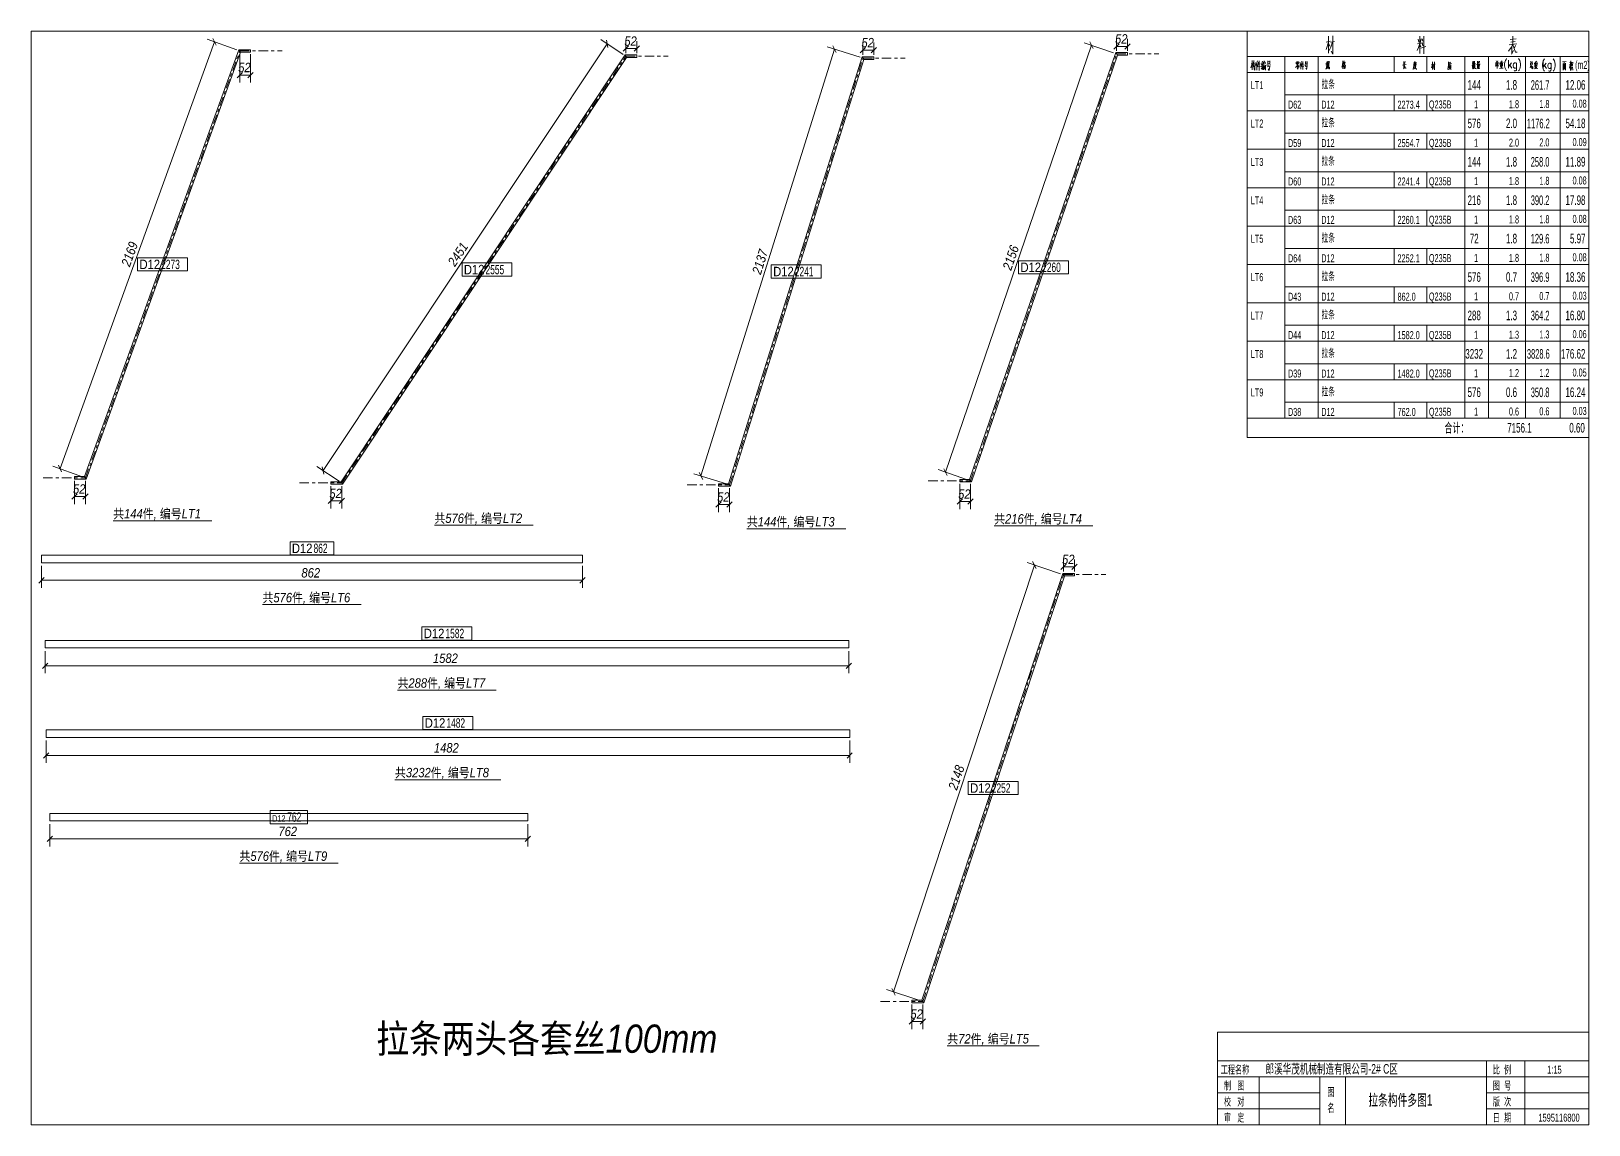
# Model space of a CAD drawing. Header units: millimetres. Extents: x 244 to 1338, y 137 to 547.
# Drawn here: x 243.6 to 740, y 198.5 to 547 of the extents above; entities that cross this region are included whole.
import ezdxf

# ---------------------------------------------------------------- set-up
doc = ezdxf.new("R2010")
doc.units = ezdxf.units.MM
doc.linetypes.add('XKITLINE00', pattern=[0])
doc.linetypes.add('XKITLINE03', pattern=[6, 3, -1, 1, -1])
for name, color, linetype, lineweight in [('DrawingSheet', 5, 'Continuous', 0), ('OtherObjectType', 1, 'Continuous', 0), ('Part', 2, 'Continuous', 0), ('PartMark', 3, 'Continuous', 0), ('Z-DIMENSIONS', 1, 'Continuous', 0)]:
    doc.layers.add(name, color=color, linetype=linetype, lineweight=lineweight)
doc.styles.add('Arial Italic', font='ariali.ttf')
doc.styles.add('Arial Narrow', font='arial.ttf')
doc.styles.add('romsim', font='arial.ttf')
doc.styles.add('宋体', font='arial.ttf')

msp = doc.modelspace()

# ---------------------------------------------------------------- linework, layer by layer
at = {"layer": 'DrawingSheet', "color": 5, "linetype": 'XKITLINE00', "lineweight": 0}
for p, q in [((739.98, 546.98), (243.58, 546.98)), ((243.58, 546.98), (243.58, 198.48)), ((739.98, 198.48), (739.98, 546.98)), ((243.58, 198.48), (739.98, 198.48))]:
    msp.add_line(p, q, dxfattribs=at)
at = {"layer": 'OtherObjectType', "color": 6, "linetype": 'XKITLINE00', "lineweight": 0}
for p, q in [((631.05, 546.98), (631.05, 533.83)), ((631.05, 538.93), (739.98, 538.93)), ((643.08, 538.93), (643.08, 533.83)), ((653.69, 538.93), (653.69, 533.83)), ((677.97, 538.93), (677.97, 533.83)), ((688.37, 538.93), (688.37, 533.83)), ((700.51, 538.93), (700.51, 533.83)), ((707.96, 538.93), (707.96, 533.83)), ((719.79, 538.93), (719.79, 533.83)), ((730.8, 538.93), (730.8, 533.83)), ((631.05, 533.83), (631.05, 526.69)), ((739.98, 533.83), (631.05, 533.83)), ((643.08, 533.83), (643.08, 526.69)), ((653.69, 533.83), (653.69, 526.69)), ((700.51, 533.83), (700.51, 526.69)), ((707.96, 533.83), (707.96, 526.69)), ((719.79, 533.83), (719.79, 526.69)), ((730.8, 533.83), (730.8, 526.69)), ((631.05, 526.69), (631.05, 521.59)), ((643.08, 526.69), (643.08, 521.59)), ((643.08, 526.69), (739.98, 526.69)), ((653.69, 526.69), (653.69, 521.59)), ((677.97, 526.69), (677.97, 521.59)), ((688.37, 526.69), (688.37, 521.59)), ((700.51, 526.69), (700.51, 521.59)), ((707.96, 526.69), (707.96, 521.59)), ((719.79, 526.69), (719.79, 521.59)), ((730.8, 526.69), (730.8, 521.59)), ((631.05, 521.59), (631.05, 514.45)), ((739.98, 521.59), (631.05, 521.59)), ((643.08, 521.59), (739.98, 521.59)), ((643.08, 521.59), (643.08, 514.45)), ((653.69, 521.59), (653.69, 514.45)), ((700.51, 521.59), (700.51, 514.45)), ((707.96, 521.59), (707.96, 514.45)), ((719.79, 521.59), (719.79, 514.45)), ((730.8, 521.59), (730.8, 514.45)), ((631.05, 514.45), (631.05, 509.35)), ((643.08, 514.45), (643.08, 509.35)), ((643.08, 514.45), (739.98, 514.45)), ((653.69, 514.45), (653.69, 509.35)), ((677.97, 514.45), (677.97, 509.35)), ((688.37, 514.45), (688.37, 509.35)), ((700.51, 514.45), (700.51, 509.35)), ((707.96, 514.45), (707.96, 509.35)), ((719.79, 514.45), (719.79, 509.35)), ((730.8, 514.45), (730.8, 509.35)), ((631.05, 509.35), (631.05, 502.21)), ((739.98, 509.35), (631.05, 509.35)), ((643.08, 509.35), (739.98, 509.35)), ((643.08, 509.35), (643.08, 502.21)), ((653.69, 509.35), (653.69, 502.21)), ((700.51, 509.35), (700.51, 502.21)), ((707.96, 509.35), (707.96, 502.21)), ((719.79, 509.35), (719.79, 502.21)), ((730.8, 509.35), (730.8, 502.21)), ((631.05, 502.21), (631.05, 497.11)), ((643.08, 502.21), (643.08, 497.11)), ((643.08, 502.21), (739.98, 502.21)), ((653.69, 502.21), (653.69, 497.11)), ((677.97, 502.21), (677.97, 497.11)), ((688.37, 502.21), (688.37, 497.11)), ((700.51, 502.21), (700.51, 497.11)), ((707.96, 502.21), (707.96, 497.11)), ((719.79, 502.21), (719.79, 497.11)), ((730.8, 502.21), (730.8, 497.11)), ((631.05, 497.11), (631.05, 489.97)), ((739.98, 497.11), (631.05, 497.11)), ((643.08, 497.11), (739.98, 497.11)), ((643.08, 497.11), (643.08, 489.97)), ((653.69, 497.11), (653.69, 489.97)), ((700.51, 497.11), (700.51, 489.97)), ((707.96, 497.11), (707.96, 489.97)), ((719.79, 497.11), (719.79, 489.97)), ((730.8, 497.11), (730.8, 489.97)), ((631.05, 489.97), (631.05, 484.87)), ((643.08, 489.97), (643.08, 484.87)), ((643.08, 489.97), (739.98, 489.97)), ((653.69, 489.97), (653.69, 484.87)), ((677.97, 489.97), (677.97, 484.87)), ((688.37, 489.97), (688.37, 484.87)), ((700.51, 489.97), (700.51, 484.87)), ((707.96, 489.97), (707.96, 484.87)), ((719.79, 489.97), (719.79, 484.87)), ((730.8, 489.97), (730.8, 484.87)), ((631.05, 484.87), (631.05, 477.73)), ((739.98, 484.87), (631.05, 484.87)), ((643.08, 484.87), (739.98, 484.87)), ((643.08, 484.87), (643.08, 477.73)), ((653.69, 484.87), (653.69, 477.73)), ((700.51, 484.87), (700.51, 477.73)), ((707.96, 484.87), (707.96, 477.73)), ((719.79, 484.87), (719.79, 477.73)), ((730.8, 484.87), (730.8, 477.73)), ((631.05, 477.73), (631.05, 472.63)), ((643.08, 477.73), (643.08, 472.63)), ((643.08, 477.73), (739.98, 477.73)), ((653.69, 477.73), (653.69, 472.63)), ((677.97, 477.73), (677.97, 472.63)), ((688.37, 477.73), (688.37, 472.63)), ((700.51, 477.73), (700.51, 472.63)), ((707.96, 477.73), (707.96, 472.63)), ((719.79, 477.73), (719.79, 472.63)), ((730.8, 477.73), (730.8, 472.63)), ((631.05, 472.63), (631.05, 465.49)), ((739.98, 472.63), (631.05, 472.63)), ((643.08, 472.63), (739.98, 472.63)), ((643.08, 472.63), (643.08, 465.49)), ((653.69, 472.63), (653.69, 465.49)), ((700.51, 472.63), (700.51, 465.49)), ((707.96, 472.63), (707.96, 465.49)), ((719.79, 472.63), (719.79, 465.49)), ((730.8, 472.63), (730.8, 465.49)), ((631.05, 465.49), (631.05, 460.39)), ((643.08, 465.49), (643.08, 460.39)), ((643.08, 465.49), (739.98, 465.49)), ((653.69, 465.49), (653.69, 460.39)), ((677.97, 465.49), (677.97, 460.39)), ((688.37, 465.49), (688.37, 460.39)), ((700.51, 465.49), (700.51, 460.39)), ((707.96, 465.49), (707.96, 460.39)), ((719.79, 465.49), (719.79, 460.39)), ((730.8, 465.49), (730.8, 460.39)), ((631.05, 460.39), (631.05, 453.25)), ((739.98, 460.39), (631.05, 460.39)), ((643.08, 460.39), (739.98, 460.39)), ((643.08, 460.39), (643.08, 453.25)), ((653.69, 460.39), (653.69, 453.25)), ((700.51, 460.39), (700.51, 453.25)), ((707.96, 460.39), (707.96, 453.25)), ((719.79, 460.39), (719.79, 453.25)), ((730.8, 460.39), (730.8, 453.25)), ((631.05, 453.25), (631.05, 448.15)), ((643.08, 453.25), (643.08, 448.15)), ((643.08, 453.25), (739.98, 453.25)), ((653.69, 453.25), (653.69, 448.15)), ((677.97, 453.25), (677.97, 448.15)), ((688.37, 453.25), (688.37, 448.15)), ((700.51, 453.25), (700.51, 448.15)), ((707.96, 453.25), (707.96, 448.15)), ((719.79, 453.25), (719.79, 448.15)), ((730.8, 453.25), (730.8, 448.15)), ((631.05, 448.15), (631.05, 441.01)), ((739.98, 448.15), (631.05, 448.15)), ((643.08, 448.15), (739.98, 448.15)), ((643.08, 448.15), (643.08, 441.01)), ((653.69, 448.15), (653.69, 441.01)), ((700.51, 448.15), (700.51, 441.01)), ((707.96, 448.15), (707.96, 441.01)), ((719.79, 448.15), (719.79, 441.01)), ((730.8, 448.15), (730.8, 441.01)), ((631.05, 441.01), (631.05, 435.91)), ((643.08, 441.01), (643.08, 435.91)), ((643.08, 441.01), (739.98, 441.01)), ((653.69, 441.01), (653.69, 435.91)), ((677.97, 441.01), (677.97, 435.91)), ((688.37, 441.01), (688.37, 435.91)), ((700.51, 441.01), (700.51, 435.91)), ((707.96, 441.01), (707.96, 435.91)), ((719.79, 441.01), (719.79, 435.91)), ((730.8, 441.01), (730.8, 435.91)), ((631.05, 435.91), (631.05, 428.77)), ((739.98, 435.91), (631.05, 435.91)), ((643.08, 435.91), (739.98, 435.91)), ((643.08, 435.91), (643.08, 428.77)), ((653.69, 435.91), (653.69, 428.77)), ((700.51, 435.91), (700.51, 428.77)), ((707.96, 435.91), (707.96, 428.77)), ((719.79, 435.91), (719.79, 428.77)), ((730.8, 435.91), (730.8, 428.77)), ((631.05, 428.77), (631.05, 423.67)), ((643.08, 428.77), (643.08, 423.67)), ((643.08, 428.77), (739.98, 428.77)), ((653.69, 428.77), (653.69, 423.67)), ((677.97, 428.77), (677.97, 423.67)), ((688.37, 428.77), (688.37, 423.67)), ((700.51, 428.77), (700.51, 423.67)), ((707.96, 428.77), (707.96, 423.67)), ((719.79, 428.77), (719.79, 423.67)), ((730.8, 428.77), (730.8, 423.67)), ((631.05, 423.67), (631.05, 417.55)), ((631.05, 423.67), (739.98, 423.67)), ((643.08, 423.67), (739.98, 423.67)), ((631.05, 417.55), (739.98, 417.55)), ((269.72, 390.96), (301.21, 390.96)), ((372.09, 389.53), (403.58, 389.53)), ((471.66, 388.4), (503.15, 388.4)), ((550.47, 389.33), (581.96, 389.33)), ((317.3, 364.24), (348.79, 364.24)), ((360.33, 337.02), (391.82, 337.02)), ((359.52, 308.47), (393.23, 308.47)), ((309.96, 281.85), (341.45, 281.85)), ((535.53, 223.65), (564.8, 223.65))]:
    msp.add_line(p, q, dxfattribs=at)
at = {"layer": 'OtherObjectType', "color": 2, "linetype": 'XKITLINE00', "lineweight": 0}
for p, q in [((656.24, 541.1), (656.98, 543.49)), ((657.5, 543.76), (656.32, 543.49)), ((656.98, 539.96), (656.98, 545.34)), ((657.43, 542.23), (656.98, 543.12)), ((657.75, 541.86), (657.28, 540.77)), ((657.65, 543.44), (658.88, 543.69)), ((658.31, 543.56), (657.75, 541.86)), ((658.41, 545.51), (658.41, 539.64)), ((685.7, 541.79), (685.26, 540.77)), ((685.36, 542.92), (686.64, 543.17)), ((685.6, 544.45), (685.8, 543.49)), ((686.12, 543.05), (685.7, 541.79)), ((686.12, 545.34), (686.12, 539.89)), ((686.12, 542.8), (686.49, 541.98)), ((686.54, 544.58), (686.27, 543.12)), ((686.44, 541.54), (688.02, 542.11)), ((686.84, 544.5), (687.06, 543.76)), ((686.84, 543.32), (687.11, 542.35)), ((687.45, 539.76), (687.45, 545.39)), ((715.21, 541.79), (714.4, 540.58)), ((717.06, 542.92), (714.55, 542.6)), ((714.87, 544.33), (716.77, 544.58)), ((715.11, 543.49), (716.5, 543.69)), ((715.73, 542.72), (715.21, 541.79)), ((715.41, 541.98), (715.41, 539.84)), ((715.73, 542.6), (716.59, 540.26)), ((715.78, 545.39), (715.78, 542.8)), ((716.62, 542.43), (716.15, 541.47)), ((658.41, 539.64), (657.9, 540.65)), ((715.31, 539.69), (715.98, 540.77)), ((716.59, 540.26), (717.16, 540.26)), ((621.66, 228.06), (739.98, 228.06)), ((621.66, 228.06), (621.66, 198.48)), ((739.98, 228.06), (739.98, 198.48)), ((621.66, 198.48), (739.98, 198.48))]:
    msp.add_line(p, q, dxfattribs=at)
at = {"layer": 'OtherObjectType', "color": 4, "linetype": 'XKITLINE00', "lineweight": 0}
for p, q in [((632.27, 535.33), (632.68, 536.61)), ((632.96, 536.74), (632.32, 536.61)), ((632.68, 537.61), (632.68, 534.65)), ((632.68, 536.33), (632.88, 536.07)), ((632.91, 536), (633.08, 536.68)), ((633.03, 535.52), (633.26, 536.4)), ((633.08, 536.68), (633.24, 537.61)), ((633.08, 536.71), (633.67, 536.84)), ((633.67, 536.97), (633.59, 535.46)), ((634.43, 537.55), (633.9, 536)), ((634.23, 536.91), (634.23, 534.57)), ((634.61, 536.43), (634.44, 535.82)), ((634.67, 537.14), (634.61, 536.43)), ((634.62, 536.43), (635.28, 536.53)), ((634.94, 537.58), (634.94, 534.47)), ((635.61, 536.26), (635.94, 536.43)), ((635.94, 537.42), (635.66, 536.3)), ((636.04, 536.68), (635.66, 535.62)), ((636.27, 537.25), (636.22, 535.85)), ((636.88, 536.53), (636.24, 536.43)), ((636.27, 534.68), (636.24, 536.13)), ((636.27, 536.97), (636.85, 537.07)), ((636.52, 537.58), (636.66, 537.19)), ((636.88, 537.14), (636.83, 536.53)), ((636.98, 536.13), (636.93, 534.54)), ((637.31, 536.17), (638.62, 536.3)), ((637.68, 537.55), (637.68, 536.46)), ((637.68, 537.28), (638.29, 537.4)), ((638.34, 536.68), (637.68, 536.61)), ((637.78, 536.2), (637.68, 535.62)), ((638.34, 537.48), (638.29, 536.68)), ((646.75, 537.08), (646.67, 536.55)), ((646.73, 536.92), (647.64, 537.05)), ((646.81, 536.65), (647.05, 536.72)), ((646.81, 536.41), (647.05, 536.45)), ((646.83, 537.19), (647.51, 537.31)), ((647.19, 536.36), (646.91, 535.85)), ((647.16, 537.23), (647.16, 536.44)), ((647.16, 536.26), (647.67, 535.57)), ((647.28, 536.72), (647.51, 536.77)), ((647.28, 536.45), (647.51, 536.52)), ((647.65, 537.13), (647.57, 536.72)), ((648.36, 537.33), (647.93, 536.04)), ((648.2, 536.8), (648.2, 534.86)), ((648.47, 536.69), (648.41, 536.1)), ((648.54, 536.41), (649.09, 536.49)), ((648.79, 537.36), (648.79, 534.78)), ((649.38, 536.17), (650.47, 536.29)), ((649.69, 537.33), (649.69, 536.44)), ((649.69, 537.11), (650.22, 537.16)), ((650.24, 536.6), (649.69, 536.55)), ((649.78, 536.21), (649.69, 535.73)), ((650.24, 537.28), (650.2, 536.6)), ((656.7, 536.3), (656.17, 536.2)), ((656.22, 536.69), (656.67, 536.77)), ((656.47, 536.18), (656.34, 535.42)), ((656.52, 537.26), (656.47, 536.18)), ((656.78, 537.4), (656.78, 535.9)), ((657.19, 537.25), (656.78, 537.2)), ((657, 536.87), (656.88, 535.85)), ((657.16, 535.9), (657.19, 537.37)), ((661.6, 536.56), (661.31, 535.54)), ((661.36, 536.56), (661.78, 536.68)), ((661.6, 537.48), (661.6, 534.98)), ((661.6, 537.4), (661.6, 534.95)), ((661.6, 536.4), (661.75, 536.05)), ((662.01, 536.21), (661.7, 535.7)), ((662.05, 537.48), (661.83, 536.53)), ((661.95, 536.97), (662.34, 537.07)), ((661.98, 536.76), (662.41, 535.89)), ((662.13, 536.49), (662.01, 536.21)), ((662.38, 537.12), (662.13, 536.49)), ((680.62, 536.16), (681.79, 536.33)), ((681, 537.35), (681, 535.09)), ((681.29, 536.87), (681, 536.47)), ((681.16, 536.21), (681.56, 535.17)), ((681.49, 537.28), (681.29, 536.87)), ((684.24, 536.19), (684.11, 535.34)), ((684.27, 537.07), (684.24, 536.19)), ((684.27, 536.84), (685.11, 536.98)), ((684.29, 536.39), (685.11, 536.49)), ((684.5, 536.84), (684.5, 536)), ((684.5, 536.08), (684.85, 536.13)), ((684.57, 537.46), (684.67, 537)), ((684.8, 536.13), (684.82, 536.87)), ((689.8, 535.28), (690.15, 536.35)), ((690.38, 536.47), (689.85, 536.35)), ((690.15, 534.77), (690.15, 537.18)), ((690.33, 535.79), (690.15, 536.19)), ((690.42, 536.32), (690.98, 536.43)), ((690.72, 536.28), (690.47, 535.53)), ((690.77, 537.26), (690.77, 534.64)), ((695.26, 536.16), (695.2, 535.48)), ((695.28, 537.18), (695.26, 536.16)), ((696, 537.14), (695.28, 536.9)), ((695.33, 536.43), (696.17, 536.63)), ((695.46, 536.24), (695.46, 535.32)), ((695.95, 536.16), (695.46, 536.04)), ((695.69, 536.11), (695.71, 536.94)), ((695.99, 536.3), (695.95, 535.28)), ((703.1, 536.69), (702.75, 535.93)), ((702.82, 536.66), (703.43, 536.77)), ((702.9, 537.22), (703, 536.82)), ((703.1, 537.45), (703.1, 536.15)), ((703.1, 536.63), (703.35, 536.26)), ((703.31, 537.3), (703.23, 536.74)), ((703.46, 536.58), (703.35, 536.05)), ((703.4, 536.26), (703.74, 535.06)), ((703.53, 536.92), (703.46, 536.58)), ((703.46, 536.58), (703.87, 536.66)), ((703.58, 537.45), (703.53, 536.92)), ((703.69, 536.63), (703.63, 535.9)), ((704.15, 536.41), (705.32, 536.49)), ((704.48, 536.3), (704.48, 535.54)), ((704.48, 536.15), (705.09, 536.21)), ((704.5, 537.42), (704.5, 536.61)), ((704.5, 537.25), (705.09, 537.3)), ((704.5, 536.97), (705.01, 537.02)), ((705.09, 536.77), (704.5, 536.72)), ((704.78, 536.18), (704.78, 535.06)), ((705.11, 537.37), (705.07, 536.77)), ((705.11, 536.3), (705.07, 535.67)), ((710.39, 537.02), (710.39, 536.03)), ((711.04, 536.97), (710.39, 536.87)), ((710.39, 536.11), (711.07, 536.19)), ((710.46, 537.53), (710.61, 537.05)), ((710.48, 536.54), (710.95, 536.59)), ((710.72, 535.04), (710.72, 536.9)), ((710.95, 537.54), (710.77, 536.97)), ((711.05, 537.02), (711, 536.19)), ((711.5, 536.79), (712.68, 536.97)), ((712.1, 537.26), (711.73, 537.1)), ((711.74, 536.66), (711.79, 535.7)), ((711.78, 536.54), (712.45, 536.62)), ((711.83, 536.19), (712.34, 536.26)), ((712.35, 537.49), (712.1, 537.26)), ((712.1, 537.26), (712.1, 535.16)), ((712.48, 536.77), (712.42, 535.98)), ((713.24, 537.13), (713.14, 536.52)), ((713.14, 536.52), (713.14, 536.05)), ((713.42, 537.61), (713.24, 537.13)), ((713.6, 537.99), (713.42, 537.61)), ((713.78, 538.22), (713.6, 537.99)), ((714.42, 537.74), (714.42, 535.19)), ((715.33, 536.89), (714.42, 535.67)), ((714.79, 536.16), (715.41, 535.19)), ((715.97, 536.52), (715.87, 536.16)), ((715.87, 536.16), (715.87, 535.91)), ((716.15, 536.77), (715.97, 536.52)), ((716.33, 536.89), (716.15, 536.77)), ((716.6, 536.89), (716.33, 536.89)), ((716.78, 536.77), (716.6, 536.89)), ((716.96, 536.52), (716.78, 536.77)), ((716.96, 536.89), (716.96, 534.94)), ((717.6, 538.22), (717.78, 537.99)), ((717.78, 537.99), (717.96, 537.61)), ((717.96, 537.61), (718.14, 537.13)), ((718.14, 537.13), (718.24, 536.52)), ((718.24, 536.52), (718.24, 536.05)), ((721.42, 537.34), (721.58, 536.95)), ((721.44, 536.83), (721.44, 536.01)), ((721.44, 536.72), (722, 536.8)), ((721.96, 536.27), (721.44, 536.19)), ((721.95, 537.36), (721.81, 536.8)), ((722, 536.87), (721.95, 536.27)), ((722.52, 536.68), (723.69, 536.87)), ((723.13, 537.16), (722.75, 537)), ((722.77, 536.55), (722.82, 535.6)), ((722.79, 536.44), (723.46, 536.52)), ((722.85, 536.09), (723.36, 536.16)), ((723.38, 537.39), (723.13, 537.16)), ((723.13, 537.16), (723.13, 535.06)), ((723.51, 536.67), (723.44, 535.88)), ((725.27, 537.03), (725.19, 536.42)), ((725.19, 536.42), (725.19, 535.94)), ((725.45, 537.51), (725.27, 537.03)), ((725.43, 537.64), (725.43, 535.09)), ((726.36, 536.78), (725.43, 535.57)), ((725.65, 537.89), (725.45, 537.51)), ((725.83, 538.12), (725.65, 537.89)), ((726.98, 536.42), (726.9, 536.06)), ((727.16, 536.67), (726.98, 536.42)), ((727.34, 536.78), (727.16, 536.67)), ((727.62, 536.78), (727.34, 536.78)), ((727.8, 536.67), (727.62, 536.78)), ((727.98, 536.42), (727.8, 536.67)), ((727.98, 536.78), (727.98, 534.84)), ((728.63, 538.12), (728.81, 537.89)), ((728.81, 537.89), (728.99, 537.51)), ((728.99, 537.51), (729.17, 537.03)), ((729.17, 537.03), (729.25, 536.42)), ((729.25, 536.42), (729.25, 535.94)), ((732.71, 537.34), (731.62, 537.17)), ((731.77, 536.72), (731.79, 534.54)), ((732.57, 536.56), (731.77, 536.43)), ((732.02, 536.46), (732.02, 534.86)), ((732.08, 536.49), (732.17, 537.28)), ((732.31, 536.49), (732.29, 534.9)), ((732.52, 534.57), (732.59, 536.75)), ((733.83, 536.39), (734.33, 536.53)), ((734.29, 537.5), (733.89, 536.89)), ((734.12, 536.39), (733.97, 535.78)), ((734.12, 537.14), (734.12, 534.47)), ((734.12, 536.21), (734.31, 535.81)), ((734.43, 537.17), (734.43, 535.81)), ((734.43, 536.92), (734.81, 537.04)), ((734.83, 537.11), (734.79, 536.04)), ((633.36, 535.62), (632.96, 535.49)), ((633.49, 534.54), (633.24, 535.08)), ((633.46, 535.39), (633.29, 535.85)), ((633.59, 535.46), (633.49, 534.54)), ((634.39, 535.62), (635.38, 535.75)), ((636.04, 535.85), (635.61, 535.59)), ((635.61, 535.01), (636.04, 535.46)), ((636.12, 535.26), (635.89, 534.62)), ((636.22, 535.85), (636.12, 535.26)), ((636.27, 535.97), (636.94, 536.07)), ((636.42, 535.42), (636.83, 535.49)), ((636.5, 535.97), (636.5, 534.85)), ((636.7, 534.85), (636.73, 536.03)), ((636.93, 534.54), (636.83, 534.82)), ((638.34, 535.72), (637.64, 535.59)), ((638.06, 534.44), (637.83, 534.98)), ((638.36, 535.82), (638.06, 534.44)), ((646.91, 535.85), (646.55, 535.39)), ((646.98, 535.48), (647.37, 535.57)), ((647, 535.22), (647.34, 534.83)), ((647.08, 535.93), (647.21, 535.68)), ((647.42, 535.62), (647.14, 535.06)), ((647.67, 535.57), (647.75, 535.57)), ((648.41, 536.1), (648.29, 535.59)), ((648.35, 535.73), (649.17, 535.85)), ((650.24, 535.81), (649.66, 535.7)), ((650.01, 534.74), (649.83, 535.19)), ((650.27, 535.9), (650.01, 534.74)), ((656.34, 535.42), (656.14, 534.91)), ((656.67, 535.26), (656.4, 534.95)), ((656.44, 536), (656.65, 535.52)), ((656.88, 535.85), (656.67, 535.26)), ((657.01, 536.05), (657.01, 535.14)), ((657.01, 535.14), (657.08, 535.03)), ((657.08, 535.03), (657.32, 535.03)), ((657.32, 535.03), (657.31, 535.62)), ((661.96, 535.89), (661.96, 534.95)), ((661.96, 535.77), (662.33, 535.82)), ((661.96, 535.14), (662.34, 535.21)), ((662.33, 535.9), (662.31, 535.21)), ((662.41, 535.89), (662.57, 535.89)), ((681.29, 535.52), (680.93, 535.01)), ((681.56, 535.17), (681.79, 535.21)), ((684.11, 535.34), (683.94, 534.89)), ((684.12, 534.85), (684.65, 535.32)), ((684.44, 535.8), (684.86, 535.88)), ((684.44, 535.65), (685.03, 534.85)), ((684.65, 535.32), (684.78, 535.57)), ((684.78, 535.57), (684.88, 535.96)), ((685.03, 534.85), (685.16, 534.85)), ((690.47, 535.53), (690.26, 535.05)), ((690.77, 534.64), (690.54, 535.09)), ((695.2, 535.48), (695.03, 534.81)), ((695.54, 534.97), (695.31, 534.72)), ((695.66, 535.32), (695.54, 534.97)), ((695.72, 535.83), (695.66, 535.32)), ((695.76, 535.32), (696.13, 534.76)), ((702.82, 535.75), (703.25, 535.9)), ((703.07, 535.23), (702.87, 535)), ((703.08, 536.1), (702.95, 535.51)), ((702.95, 535.51), (703.31, 535.23)), ((703.2, 535.57), (703.07, 535.23)), ((703.28, 536.07), (703.2, 535.57)), ((703.51, 535.39), (703.25, 534.95)), ((703.63, 535.9), (703.51, 535.39)), ((703.74, 535.06), (703.92, 535.06)), ((704.22, 535), (705.24, 535.08)), ((704.42, 535.34), (705.09, 535.39)), ((705.09, 535.67), (704.48, 535.62)), ((704.56, 535.9), (704.97, 535.93)), ((710.1, 535.78), (711.28, 535.91)), ((712.68, 535.19), (711.53, 535.08)), ((712.42, 535.55), (711.78, 535.47)), ((712.5, 535.95), (711.79, 535.87)), ((713.14, 536.05), (713.24, 535.44)), ((713.24, 535.44), (713.42, 534.94)), ((713.42, 534.94), (713.6, 534.58)), ((713.6, 534.58), (713.78, 534.34)), ((715.87, 535.91), (715.97, 535.55)), ((715.97, 535.55), (716.15, 535.31)), ((716.15, 535.31), (716.33, 535.19)), ((716.33, 534.34), (716.15, 534.47)), ((716.33, 535.19), (716.6, 535.19)), ((716.6, 534.34), (716.33, 534.34)), ((716.6, 535.19), (716.78, 535.31)), ((716.78, 534.47), (716.6, 534.34)), ((716.78, 535.31), (716.96, 535.55)), ((716.88, 534.58), (716.78, 534.47)), ((716.96, 534.94), (716.88, 534.58)), ((717.78, 534.58), (717.6, 534.34)), ((717.96, 534.94), (717.78, 534.58)), ((718.14, 535.44), (717.96, 534.94)), ((718.24, 536.05), (718.14, 535.44)), ((721.42, 535.76), (721.32, 535.36)), ((721.42, 535.85), (721.63, 535.37)), ((721.63, 535.37), (721.81, 535.14)), ((721.65, 535.96), (721.85, 535.65)), ((721.81, 535.14), (722.09, 535.01)), ((722.09, 535.01), (722.01, 535.52)), ((722.06, 535.85), (722.24, 535.45)), ((723.69, 535.09), (722.55, 534.97)), ((723.44, 535.45), (722.79, 535.37)), ((723.53, 535.85), (722.82, 535.76)), ((725.19, 535.94), (725.27, 535.34)), ((725.27, 535.34), (725.45, 534.84)), ((725.45, 534.84), (725.65, 534.48)), ((725.65, 534.48), (725.83, 534.23)), ((725.8, 536.06), (726.44, 535.09)), ((726.9, 536.06), (726.9, 535.81)), ((726.9, 535.81), (726.98, 535.45)), ((726.98, 535.45), (727.16, 535.2)), ((727.16, 535.2), (727.34, 535.09)), ((727.34, 534.23), (727.16, 534.37)), ((727.34, 535.09), (727.62, 535.09)), ((727.62, 534.23), (727.34, 534.23)), ((727.62, 535.09), (727.8, 535.2)), ((727.8, 534.37), (727.62, 534.23)), ((727.8, 535.2), (727.98, 535.45)), ((727.9, 534.48), (727.8, 534.37)), ((727.98, 534.84), (727.9, 534.48)), ((728.81, 534.48), (728.63, 534.23)), ((728.99, 534.84), (728.81, 534.48)), ((729.17, 535.34), (728.99, 534.84)), ((729.25, 535.94), (729.17, 535.34)), ((731.79, 534.79), (732.52, 534.93)), ((732.23, 536.07), (732.02, 536)), ((732.02, 535.49), (732.23, 535.58)), ((733.97, 535.78), (733.78, 535.19)), ((734.52, 535.58), (734.24, 534.44)), ((734.81, 536.04), (734.43, 535.93)), ((734.75, 535.61), (734.92, 534.54))]:
    msp.add_line(p, q, dxfattribs=at)
at = {"layer": 'OtherObjectType', "color": 3, "linetype": 'XKITLINE00', "lineweight": 0}
for p, q in [((621.66, 218.88), (739.98, 218.88)), ((707.34, 218.88), (707.34, 198.48)), ((719.58, 218.88), (719.58, 198.48)), ((621.66, 213.78), (739.98, 213.78)), ((634.92, 213.78), (634.92, 198.48)), ((654.3, 213.78), (654.3, 198.48)), ((662.46, 213.78), (662.46, 198.48)), ((621.66, 208.68), (654.3, 208.68)), ((707.34, 208.68), (739.98, 208.68)), ((621.66, 203.58), (654.3, 203.58)), ((707.34, 203.58), (739.98, 203.58))]:
    msp.add_line(p, q, dxfattribs=at)
at = {"layer": 'Part', "color": 2, "linetype": 'XKITLINE00', "lineweight": 0}
for p, q in [((309.79, 541.07), (260.58, 405.07)), ((310.34, 540.24), (261.15, 404.27)), ((313.53, 541.07), (309.79, 541.07)), ((309.79, 541.07), (310.35, 540.27)), ((310.35, 540.27), (310.34, 540.24)), ((313.53, 540.27), (310.35, 540.27)), ((313.53, 540.27), (313.53, 541.07)), ((432.88, 539.41), (342.35, 403.41)), ((433.29, 538.58), (342.78, 402.61)), ((436.57, 539.41), (432.88, 539.41)), ((432.88, 539.41), (433.31, 538.61)), ((433.31, 538.61), (433.29, 538.58)), ((436.57, 538.61), (433.31, 538.61)), ((436.57, 538.61), (436.57, 539.41)), ((508.38, 538.79), (465.85, 402.79)), ((508.96, 537.96), (466.43, 401.99)), ((512.14, 538.79), (508.38, 538.79)), ((508.38, 538.79), (508.97, 537.99)), ((508.97, 537.99), (508.96, 537.96)), ((512.14, 537.99), (508.97, 537.99)), ((512.14, 537.99), (512.14, 538.79)), ((589.2, 540.14), (542.66, 404.14)), ((589.76, 539.31), (543.24, 403.34)), ((592.95, 540.14), (589.2, 540.14)), ((589.2, 540.14), (589.77, 539.34)), ((589.77, 539.34), (589.76, 539.31)), ((592.95, 539.34), (589.77, 539.34)), ((592.95, 539.34), (592.95, 540.14)), ((260.55, 405.07), (257.4, 405.07)), ((257.4, 404.27), (257.4, 405.07)), ((261.15, 404.27), (257.4, 404.27)), ((260.58, 405.07), (260.55, 405.07)), ((261.15, 404.27), (260.58, 405.07)), ((342.32, 403.41), (339.1, 403.41)), ((339.1, 402.61), (339.1, 403.41)), ((342.78, 402.61), (339.1, 402.61)), ((342.35, 403.41), (342.32, 403.41)), ((342.72, 402.72), (342.35, 403.41)), ((342.78, 402.61), (342.72, 402.72)), ((465.81, 402.79), (462.67, 402.79)), ((462.67, 401.99), (462.67, 402.79)), ((465.85, 402.79), (465.81, 402.79)), ((466.35, 402.1), (465.85, 402.79)), ((466.43, 401.99), (466.35, 402.1)), ((542.63, 404.14), (539.48, 404.14)), ((539.48, 403.34), (539.48, 404.14)), ((543.24, 403.34), (539.48, 403.34)), ((542.66, 404.14), (542.63, 404.14)), ((543.15, 403.45), (542.66, 404.14)), ((543.24, 403.34), (543.15, 403.45)), ((466.43, 401.99), (462.67, 401.99)), ((246.85, 379.99), (419.25, 379.99)), ((246.85, 377.59), (246.85, 379.99)), ((246.85, 377.59), (419.25, 377.59)), ((419.25, 379.99), (419.25, 377.59)), ((572.31, 374.2), (527.44, 238.2)), ((572.88, 373.37), (528.02, 237.4)), ((576.07, 374.2), (572.31, 374.2)), ((572.31, 374.2), (572.89, 373.4)), ((572.89, 373.4), (572.88, 373.37)), ((576.07, 373.4), (572.89, 373.4)), ((576.07, 373.4), (576.07, 374.2)), ((248.03, 352.86), (376.03, 352.86)), ((248.03, 350.46), (248.03, 352.86)), ((376.13, 352.86), (504.13, 352.86)), ((504.13, 352.86), (504.13, 350.46)), ((248.03, 350.46), (376.03, 350.46)), ((376.13, 350.46), (504.13, 350.46)), ((248.33, 324.33), (376.33, 324.33)), ((248.33, 321.93), (248.33, 324.33)), ((376.43, 324.33), (504.43, 324.33)), ((504.43, 324.33), (504.43, 321.93)), ((248.33, 321.93), (376.33, 321.93)), ((376.43, 321.93), (504.43, 321.93)), ((249.51, 297.74), (401.91, 297.74)), ((249.51, 297.74), (249.51, 295.34)), ((249.51, 295.34), (401.91, 295.34)), ((401.91, 297.74), (401.91, 295.34)), ((527.41, 238.2), (524.27, 238.2)), ((524.27, 237.4), (524.27, 238.2)), ((528.02, 237.4), (524.27, 237.4)), ((527.44, 238.2), (527.41, 238.2)), ((527.94, 237.52), (527.44, 238.2)), ((528.02, 237.4), (527.94, 237.52))]:
    msp.add_line(p, q, dxfattribs=at)
at = {"layer": 'Part', "color": 7, "linetype": 'XKITLINE03', "lineweight": 0}
for p, q in [((260.87, 404.67), (310.07, 540.67)), ((310.07, 540.67), (323.53, 540.67)), ((342.57, 403.01), (433.1, 539.01)), ((433.1, 539.01), (446.57, 539.01)), ((466.14, 402.39), (508.67, 538.39)), ((508.67, 538.39), (522.14, 538.39)), ((542.95, 403.74), (589.48, 539.74)), ((589.48, 539.74), (602.95, 539.74)), ((247.4, 404.67), (260.87, 404.67)), ((329.1, 403.01), (342.57, 403.01)), ((452.67, 402.39), (466.14, 402.39)), ((529.48, 403.74), (542.95, 403.74)), ((527.73, 237.8), (572.6, 373.8)), ((572.6, 373.8), (586.07, 373.8)), ((514.27, 237.8), (527.73, 237.8))]:
    msp.add_line(p, q, dxfattribs=at)
at = {"layer": 'PartMark', "color": 1, "linetype": 'XKITLINE00', "lineweight": 0}
for p, q in [((277.52, 474.77), (293.41, 474.77)), ((277.52, 470.57), (277.52, 474.77)), ((293.41, 470.57), (293.41, 474.77)), ((380.89, 473.11), (396.78, 473.11)), ((380.89, 468.91), (380.89, 473.11)), ((396.78, 468.91), (396.78, 473.11)), ((479.46, 472.49), (495.35, 472.49)), ((479.46, 468.29), (479.46, 472.49)), ((495.35, 468.29), (495.35, 472.49)), ((558.27, 473.84), (574.16, 473.84)), ((558.27, 469.64), (558.27, 473.84)), ((574.16, 469.64), (574.16, 473.84)), ((277.52, 470.57), (293.41, 470.57)), ((380.89, 468.91), (396.78, 468.91)), ((479.46, 468.29), (495.35, 468.29)), ((558.27, 469.64), (574.16, 469.64)), ((326.08, 384.29), (340.02, 384.29)), ((326.08, 380.09), (326.08, 384.29)), ((340.02, 380.09), (340.02, 384.29)), ((326.08, 380.09), (340.02, 380.09)), ((368.13, 357.16), (384.02, 357.16)), ((368.13, 352.96), (368.13, 357.16)), ((368.13, 352.96), (384.02, 352.96)), ((384.02, 352.96), (384.02, 357.16)), ((368.43, 328.63), (384.32, 328.63)), ((368.43, 324.43), (368.43, 328.63)), ((384.32, 324.43), (384.32, 328.63)), ((368.43, 324.43), (384.32, 324.43)), ((542.22, 307.9), (558.11, 307.9)), ((542.22, 303.7), (542.22, 307.9)), ((558.11, 303.7), (558.11, 307.9)), ((542.22, 303.7), (558.11, 303.7)), ((319.76, 298.64), (331.66, 298.64)), ((319.76, 294.44), (319.76, 298.64)), ((331.66, 294.44), (331.66, 298.64)), ((319.76, 294.44), (331.66, 294.44))]:
    msp.add_line(p, q, dxfattribs=at)
at = {"layer": 'Z-DIMENSIONS', "color": 4, "linetype": 'XKITLINE00', "lineweight": 0}
for p, q in [((252.78, 407.6), (301.98, 543.6)), ((309.13, 541.01), (299.72, 544.42)), ((301.47, 544.69), (302.49, 542.51)), ((336.59, 406.98), (427.12, 542.98)), ((432.27, 539.56), (425.13, 544.31)), ((426.89, 544.16), (427.36, 541.81)), ((433.95, 542.28), (432.25, 540.58)), ((433.1, 540.01), (433.1, 543.83)), ((433.1, 541.43), (436.57, 541.43)), ((437.41, 542.28), (435.72, 540.58)), ((436.57, 540.01), (436.57, 543.83)), ((457.03, 405.24), (499.57, 541.24)), ((507.72, 538.69), (497.28, 541.95)), ((499.01, 542.3), (500.12, 540.17)), ((509.52, 541.77), (507.82, 540.07)), ((508.67, 539.39), (508.67, 543.32)), ((512.99, 541.77), (511.29, 540.07)), ((512.14, 539.39), (512.14, 543.32)), ((534.92, 406.49), (581.45, 542.49)), ((588.54, 540.06), (579.18, 543.26)), ((580.92, 543.56), (581.98, 541.41)), ((590.33, 542.97), (588.63, 541.27)), ((589.48, 540.74), (589.48, 544.52)), ((589.48, 542.12), (592.95, 542.12)), ((593.8, 542.97), (592.1, 541.27)), ((592.95, 540.74), (592.95, 544.52)), ((310.07, 539.67), (310.07, 530.61)), ((313.53, 539.67), (313.53, 530.61)), ((508.67, 540.92), (512.14, 540.92)), ((310.91, 533.86), (309.22, 532.16)), ((310.07, 533.01), (313.53, 533.01)), ((314.38, 533.86), (312.68, 532.16)), ((259.93, 405.01), (250.52, 408.42)), ((252.27, 408.69), (253.29, 406.51)), ((341.73, 403.56), (334.59, 408.31)), ((336.35, 408.16), (336.83, 405.81)), ((542, 404.06), (532.65, 407.26)), ((534.39, 407.56), (535.45, 405.41)), ((257.4, 403.67), (257.4, 396.31)), ((260.87, 403.67), (260.87, 396.31)), ((465.18, 402.69), (454.74, 405.95)), ((456.48, 406.3), (457.59, 404.17)), ((539.48, 402.74), (539.48, 394.68)), ((542.95, 402.74), (542.95, 394.68)), ((258.25, 399.56), (256.55, 397.87)), ((257.4, 398.71), (260.87, 398.71)), ((261.71, 399.56), (260.02, 397.87)), ((339.95, 398.13), (338.25, 396.44)), ((339.1, 402.01), (339.1, 394.88)), ((339.1, 397.28), (342.57, 397.28)), ((343.41, 398.13), (341.72, 396.44)), ((342.57, 402.01), (342.57, 394.88)), ((462.67, 401.39), (462.67, 393.75)), ((466.14, 401.39), (466.14, 393.75)), ((540.33, 397.92), (538.64, 396.23)), ((543.8, 397.92), (542.1, 396.23)), ((463.52, 396.99), (461.82, 395.3)), ((462.67, 396.15), (466.14, 396.15)), ((466.99, 396.99), (465.29, 395.3)), ((539.48, 397.08), (542.95, 397.08)), ((571.65, 374.11), (561, 377.63)), ((562.74, 377.95), (563.82, 375.8)), ((572.6, 374.8), (572.6, 378.67)), ((576.07, 374.8), (576.07, 378.67)), ((247.7, 372.84), (246, 371.14)), ((246.85, 376.59), (246.85, 369.59)), ((420.1, 372.84), (418.4, 371.14)), ((419.25, 376.59), (419.25, 369.59)), ((518.41, 240.87), (563.28, 376.87)), ((573.45, 377.12), (571.75, 375.42)), ((572.6, 376.27), (576.07, 376.27)), ((576.92, 377.12), (575.22, 375.42)), ((246.85, 371.99), (419.25, 371.99)), ((248.03, 349.46), (248.03, 342.37)), ((504.13, 349.46), (504.13, 342.37)), ((248.88, 345.62), (247.18, 343.92)), ((248.03, 344.77), (504.13, 344.77)), ((504.98, 345.62), (503.28, 343.92)), ((248.33, 320.93), (248.33, 313.82)), ((504.43, 320.93), (504.43, 313.82)), ((249.17, 317.07), (247.48, 315.37)), ((248.33, 316.22), (504.43, 316.22)), ((505.27, 317.07), (503.58, 315.37)), ((249.51, 294.34), (249.51, 287.2)), ((401.91, 294.34), (401.91, 287.2)), ((250.35, 290.45), (248.66, 288.75)), ((249.51, 289.6), (401.91, 289.6)), ((402.76, 290.45), (401.06, 288.75)), ((526.78, 238.11), (516.13, 241.63)), ((517.87, 241.95), (518.95, 239.8)), ((524.27, 236.8), (524.27, 229)), ((527.73, 236.8), (527.73, 229)), ((525.12, 232.25), (523.42, 230.55)), ((524.27, 231.4), (527.73, 231.4)), ((528.58, 232.25), (526.89, 230.55))]:
    msp.add_line(p, q, dxfattribs=at)
at = {"layer": 'Z-DIMENSIONS', "color": 3}
for p in [(301.98, 543.6), (427.12, 542.98), (433.1, 541.43), (436.57, 541.43), (499.57, 541.24), (581.45, 542.49), (589.48, 542.12), (592.95, 542.12), (508.67, 540.92), (512.14, 540.92), (310.07, 533.01), (313.53, 533.01), (252.78, 407.6), (336.59, 406.98), (457.03, 405.24), (534.92, 406.49), (257.4, 398.71), (260.87, 398.71), (339.1, 397.28), (342.57, 397.28), (462.67, 396.15), (466.14, 396.15), (539.48, 397.08), (542.95, 397.08), (563.28, 376.87), (572.6, 376.27), (576.07, 376.27), (246.85, 371.99), (419.25, 371.99), (248.03, 344.77), (504.13, 344.77), (248.33, 316.22), (504.43, 316.22), (249.51, 289.6), (401.91, 289.6), (518.41, 240.87), (524.27, 231.4), (527.73, 231.4)]:
    msp.add_point(p, dxfattribs=at)

# ---------------------------------------------------------------- texts
at = {"layer": 'OtherObjectType', "color": 4, "style": '宋体'}
for s, height, width, p in [('(m2)', 2.55, 0.51, (735.6, 534.95)), ('144', 3.06, 0.595, (701.33, 528.32)), ('1.8', 3.06, 0.595, (713.57, 528.32)), ('12.06', 3.06, 0.595, (732.54, 528.32)), ('576', 3.06, 0.595, (701.33, 516.08)), ('2.0', 3.06, 0.595, (713.57, 516.08)), ('54.18', 3.06, 0.595, (732.54, 516.08)), ('144', 3.06, 0.595, (701.33, 503.84)), ('1.8', 3.06, 0.595, (713.57, 503.84)), ('11.89', 3.06, 0.595, (732.54, 503.84)), ('216', 3.06, 0.595, (701.33, 491.6)), ('1.8', 3.06, 0.595, (713.57, 491.6)), ('17.98', 3.06, 0.595, (732.54, 491.6)), ('72', 3.06, 0.595, (702.04, 479.36)), ('1.8', 3.06, 0.595, (713.57, 479.36)), ('5.97', 3.06, 0.595, (733.97, 479.36)), ('576', 3.06, 0.595, (701.33, 467.12)), ('0.7', 3.06, 0.595, (713.57, 467.12)), ('18.36', 3.06, 0.595, (732.54, 467.12)), ('288', 3.06, 0.595, (701.33, 454.88)), ('1.3', 3.06, 0.595, (713.57, 454.88)), ('16.80', 3.06, 0.595, (732.54, 454.88)), ('3232', 3.06, 0.595, (700.61, 442.64)), ('1.2', 3.06, 0.595, (713.57, 442.64)), ('176.62', 3.06, 0.595, (731.11, 442.64)), ('576', 3.06, 0.595, (701.33, 430.4)), ('0.6', 3.06, 0.595, (713.57, 430.4)), ('16.24', 3.06, 0.595, (732.54, 430.4)), ('工程名称', 2.55, 0.6375, (622.68, 214.8)), ('比  例', 2.55, 0.6375, (709.38, 214.8)), ('制   图', 2.55, 0.6375, (623.7, 209.7)), ('图', 2.55, 0.6375, (656.65, 207.66)), ('图  号', 2.55, 0.6375, (709.38, 209.7)), ('校   对', 2.55, 0.6375, (623.7, 204.6)), ('名', 2.55, 0.6375, (656.65, 202.56)), ('版  次', 2.55, 0.6375, (709.38, 204.6)), ('审   定', 2.55, 0.6375, (623.7, 199.5)), ('日  期', 2.55, 0.6375, (709.38, 199.5))]:
    msp.add_text(s, height=height, dxfattribs=dict(at, width=width)).set_placement(p)
at = {"layer": 'OtherObjectType', "color": 7, "style": '宋体'}
for s, height, width, p in [('拉条', 2.55, 0.595, (654.81, 528.83)), ('LT1', 2.55, 0.595, (632.27, 528.52)), ('D62', 2.55, 0.595, (644.1, 522.3)), ('D12', 2.55, 0.595, (654.71, 522.3)), ('2273.4', 2.55, 0.595, (679.02, 522.29)), ('Q235B', 2.55, 0.595, (689.01, 522.35)), ('1', 2.55, 0.595, (703.42, 522.4)), ('1.8', 2.55, 0.595, (714.52, 522.43)), ('1.8', 2.55, 0.595, (724.21, 522.5)), ('0.08', 2.55, 0.595, (734.78, 522.61)), ('LT2', 2.55, 0.595, (632.27, 516.28)), ('拉条', 2.55, 0.595, (654.81, 516.59)), ('D59', 2.55, 0.595, (644.1, 510.06)), ('D12', 2.55, 0.595, (654.71, 510.06)), ('2554.7', 2.55, 0.595, (679.02, 510.05)), ('Q235B', 2.55, 0.595, (689.01, 510.11)), ('1', 2.55, 0.595, (703.42, 510.16)), ('2.0', 2.55, 0.595, (714.52, 510.19)), ('2.0', 2.55, 0.595, (724.21, 510.26)), ('0.09', 2.55, 0.595, (734.78, 510.37)), ('LT3', 2.55, 0.595, (632.27, 504.04)), ('拉条', 2.55, 0.595, (654.81, 504.35)), ('D60', 2.55, 0.595, (644.1, 497.82)), ('D12', 2.55, 0.595, (654.71, 497.82)), ('2241.4', 2.55, 0.595, (679.02, 497.81)), ('Q235B', 2.55, 0.595, (689.01, 497.87)), ('1', 2.55, 0.595, (703.42, 497.92)), ('1.8', 2.55, 0.595, (714.52, 497.95)), ('1.8', 2.55, 0.595, (724.21, 498.02)), ('0.08', 2.55, 0.595, (734.78, 498.13)), ('LT4', 2.55, 0.595, (632.27, 491.8)), ('拉条', 2.55, 0.595, (654.81, 492.11)), ('D63', 2.55, 0.595, (644.1, 485.58)), ('D12', 2.55, 0.595, (654.71, 485.58)), ('2260.1', 2.55, 0.595, (679.02, 485.57)), ('Q235B', 2.55, 0.595, (689.01, 485.63)), ('1', 2.55, 0.595, (703.42, 485.68)), ('1.8', 2.55, 0.595, (714.52, 485.71)), ('1.8', 2.55, 0.595, (724.21, 485.78)), ('0.08', 2.55, 0.595, (734.78, 485.89)), ('LT5', 2.55, 0.595, (632.27, 479.56)), ('拉条', 2.55, 0.595, (654.81, 479.87)), ('D64', 2.55, 0.595, (644.1, 473.34)), ('D12', 2.55, 0.595, (654.71, 473.34)), ('2252.1', 2.55, 0.595, (679.02, 473.33)), ('Q235B', 2.55, 0.595, (689.01, 473.39)), ('1', 2.55, 0.595, (703.42, 473.44)), ('1.8', 2.55, 0.595, (714.52, 473.47)), ('1.8', 2.55, 0.595, (724.21, 473.54)), ('0.08', 2.55, 0.595, (734.78, 473.65)), ('LT6', 2.55, 0.595, (632.27, 467.32)), ('拉条', 2.55, 0.595, (654.81, 467.63)), ('D43', 2.55, 0.595, (644.1, 461.1)), ('D12', 2.55, 0.595, (654.71, 461.1)), ('862.0', 2.55, 0.595, (679.02, 461.09)), ('Q235B', 2.55, 0.595, (689.01, 461.15)), ('1', 2.55, 0.595, (703.42, 461.2)), ('0.7', 2.55, 0.595, (714.52, 461.23)), ('0.7', 2.55, 0.595, (724.21, 461.3)), ('0.03', 2.55, 0.595, (734.78, 461.41)), ('LT7', 2.55, 0.595, (632.27, 455.08)), ('拉条', 2.55, 0.595, (654.81, 455.39)), ('0.06', 2.55, 0.595, (734.78, 449.17)), ('D44', 2.55, 0.595, (644.1, 448.86)), ('D12', 2.55, 0.595, (654.71, 448.86)), ('1582.0', 2.55, 0.595, (679.02, 448.85)), ('Q235B', 2.55, 0.595, (689.01, 448.91)), ('1', 2.55, 0.595, (703.42, 448.96)), ('1.3', 2.55, 0.595, (714.52, 448.99)), ('1.3', 2.55, 0.595, (724.21, 449.06)), ('LT8', 2.55, 0.595, (632.27, 442.84)), ('拉条', 2.55, 0.595, (654.81, 443.15)), ('D39', 2.55, 0.595, (644.1, 436.62)), ('D12', 2.55, 0.595, (654.71, 436.62)), ('1482.0', 2.55, 0.595, (679.02, 436.61)), ('Q235B', 2.55, 0.595, (689.01, 436.67)), ('1', 2.55, 0.595, (703.42, 436.72)), ('1.2', 2.55, 0.595, (714.52, 436.75)), ('1.2', 2.55, 0.595, (724.21, 436.82)), ('0.05', 2.55, 0.595, (734.78, 436.93)), ('LT9', 2.55, 0.595, (632.27, 430.6)), ('拉条', 2.55, 0.595, (654.81, 430.91)), ('D38', 2.55, 0.595, (644.1, 424.38)), ('D12', 2.55, 0.595, (654.71, 424.38)), ('762.0', 2.55, 0.595, (679.02, 424.37)), ('Q235B', 2.55, 0.595, (689.01, 424.43)), ('1', 2.55, 0.595, (703.42, 424.48)), ('0.6', 2.55, 0.595, (714.52, 424.51)), ('0.6', 2.55, 0.595, (724.21, 424.58)), ('0.03', 2.55, 0.595, (734.78, 424.69)), ('合计：', 3.06, 0.595, (693.98, 419.08)), ('郎溪华茂机械制造有限公司-2# C区', 3.06, 0.6375, (636.96, 214.8)), ('1:15', 2.55, 0.6375, (726.72, 214.8)), ('拉条构件多图1', 3.57, 0.6375, (669.73, 204.6)), ('1595116800', 2.55, 0.6375, (723.92, 199.5))]:
    msp.add_text(s, height=height, dxfattribs=dict(at, width=width)).set_placement(p)
at = {"layer": 'OtherObjectType', "color": 6}
for s, height, style, width, p in [('261.7', 3.06, '宋体', 0.51, (721.47, 528.29)), ('1176.2', 3.06, '宋体', 0.51, (720.24, 516.05)), ('258.0', 3.06, '宋体', 0.51, (721.47, 503.81)), ('390.2', 3.06, '宋体', 0.51, (721.47, 491.57)), ('129.6', 3.06, '宋体', 0.51, (721.47, 479.33)), ('396.9', 3.06, '宋体', 0.51, (721.47, 467.09)), ('364.2', 3.06, '宋体', 0.51, (721.47, 454.85)), ('3828.6', 3.06, '宋体', 0.51, (720.24, 442.61)), ('350.8', 3.06, '宋体', 0.51, (721.47, 430.37)), ('7156.1', 3.06, '宋体', 0.595, (713.98, 419.08)), ('0.60', 3.06, '宋体', 0.595, (733.76, 419.08)), ('共144件, 编号LT1', 3, 'Arial Italic', 0.85, (269.72, 391.71)), ('共576件, 编号LT2', 3, 'Arial Italic', 0.85, (372.09, 390.28)), ('共144件, 编号LT3', 3, 'Arial Italic', 0.85, (471.66, 389.15)), ('共216件, 编号LT4', 3, 'Arial Italic', 0.85, (550.47, 390.08)), ('共576件, 编号LT6', 3, 'Arial Italic', 0.85, (317.3, 364.99)), ('共288件, 编号LT7', 3, 'Arial Italic', 0.85, (360.33, 337.77)), ('共3232件, 编号LT8', 3, 'Arial Italic', 0.85, (359.52, 309.22)), ('共576件, 编号LT9', 3, 'Arial Italic', 0.85, (309.96, 282.6)), ('拉条两头各套丝100mm', 9, 'Arial Italic', 0.85, (353.57, 221.44)), ('共72件, 编号LT5', 3, 'Arial Italic', 0.85, (535.53, 224.4))]:
    msp.add_text(s, height=height, dxfattribs=dict(at, style=style, width=width)).set_placement(p)
at = {"layer": 'PartMark', "color": 3}
for s, height, style, width, p in [('D12', 3, 'Arial Narrow', 0.85, (278.12, 471.17)), ('2273', 3, 'romsim', 0.6375, (285.02, 471.17)), ('D12', 3, 'Arial Narrow', 0.85, (381.49, 469.51)), ('2555', 3, 'romsim', 0.6375, (388.39, 469.51)), ('D12', 3, 'Arial Narrow', 0.85, (480.06, 468.89)), ('2241', 3, 'romsim', 0.6375, (486.96, 468.89)), ('D12', 3, 'Arial Narrow', 0.85, (558.87, 470.24)), ('2260', 3, 'romsim', 0.6375, (565.77, 470.24)), ('D12', 3, 'Arial Narrow', 0.85, (326.68, 380.69)), ('862', 3, 'romsim', 0.6375, (333.58, 380.69)), ('D12', 3, 'Arial Narrow', 0.85, (368.73, 353.56)), ('1582', 3, 'romsim', 0.6375, (375.63, 353.56)), ('D12', 3, 'Arial Narrow', 0.85, (369.03, 325.03)), ('1482', 3, 'romsim', 0.6375, (375.93, 325.03)), ('D12', 3, 'Arial Narrow', 0.85, (542.82, 304.3)), ('2252', 3, 'romsim', 0.6375, (549.72, 304.3)), ('762', 3, 'romsim', 0.6375, (325.21, 295.04)), ('D12', 2.1, 'romsim', 0.6375, (320.36, 295.04))]:
    msp.add_text(s, height=height, dxfattribs=dict(at, style=style, width=width)).set_placement(p)
at = {"layer": 'Z-DIMENSIONS', "color": 3, "style": 'Arial Italic', "width": 0.85}
for s, p in [('52', (588.99, 543.02)), ('52', (432.61, 542.33)), ('52', (508.18, 541.82)), ('52', (309.57, 533.91)), ('52', (256.91, 399.61)), ('52', (338.61, 398.18)), ('52', (462.18, 397.05)), ('52', (538.99, 397.98)), ('52', (572.11, 377.17)), ('862', (329.71, 372.89)), ('1582', (371.63, 345.67)), ('1482', (371.93, 317.12)), ('762', (322.37, 290.5)), ('52', (523.78, 232.3))]:
    msp.add_text(s, height=3, dxfattribs=at).set_placement(p)
for s, rotation, p in [('2169', 70.1128, (275.02, 471.72)), ('2451', 56.3504, (378.64, 471.78)), ('2137', 72.6339, (476.11, 469.26)), ('2156', 71.1098, (555.89, 470.57)), ('2148', 71.74, (538.6, 304.93))]:
    msp.add_text(s, height=3, rotation=rotation, dxfattribs=at).set_placement(p)

doc.saveas('drawing.dxf')
